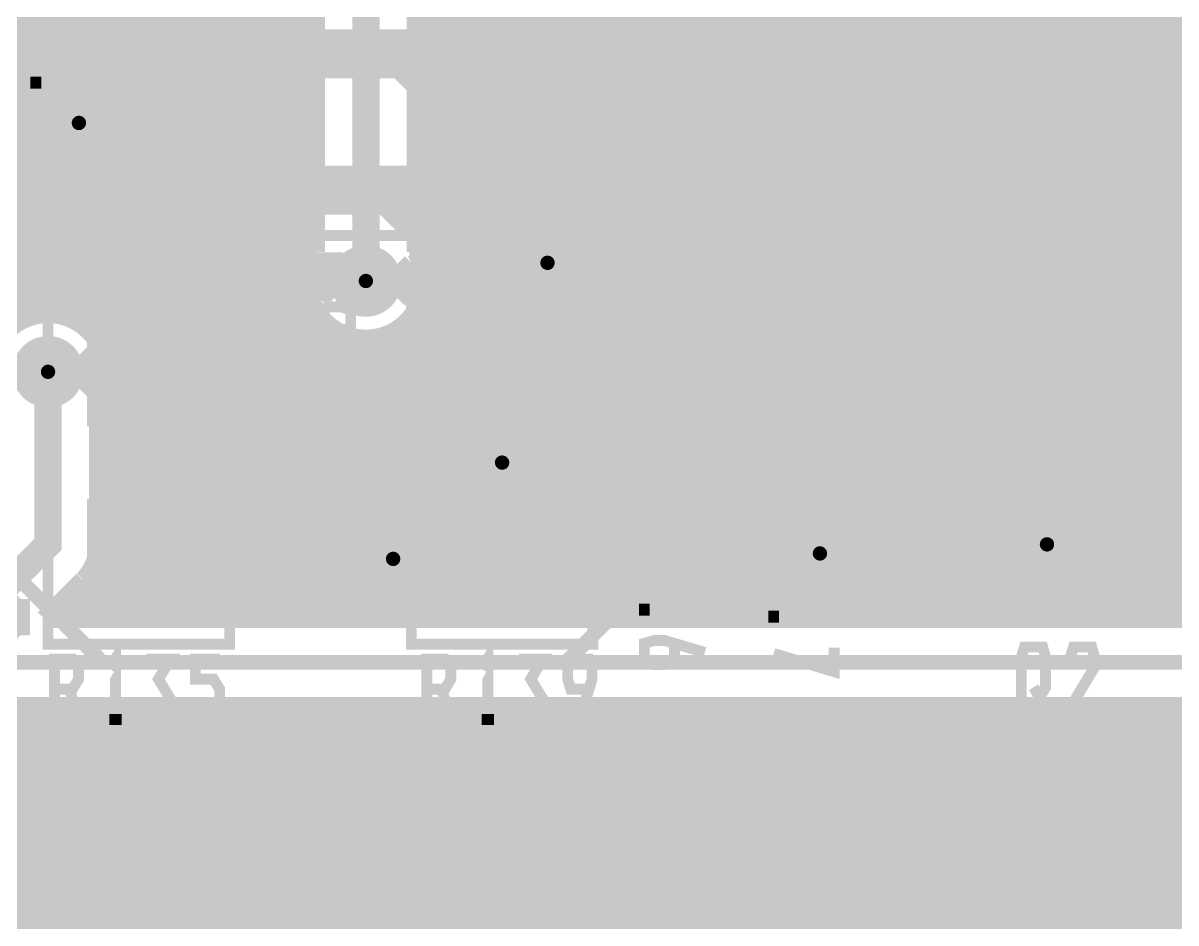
# Model space of a CAD drawing. Extents: x -10 to 131, y -93 to 209.
# Drawn here: x 86.65 to 102.77, y 187.24 to 199.82 of the extents above; entities that cross this region are included whole.
import ezdxf

# ---------------------------------------------------------------- set-up
doc = ezdxf.new("R2010")
doc.units = 0
doc.header["$MEASUREMENT"] = 0
doc.layers.get('0').update_dxf_attribs({"linetype": 'CONTINUOUS'})
for name, color, linetype in [('22-303-0_AST', 7, 'CONTINUOUS'), ('22-303-0_BOT', 2, 'CONTINUOUS'), ('22-303-0_DRD', 6, 'CONTINUOUS'), ('22-303-0_DRL', 1, 'CONTINUOUS'), ('22-303-0_GND', 3, 'CONTINUOUS'), ('22-303-0_IN1', 10, 'CONTINUOUS'), ('22-303-0_SMT', 9, 'CONTINUOUS'), ('22-303-0_SPT', 11, 'CONTINUOUS'), ('22-303-0_SST', 8, 'CONTINUOUS'), ('22-303-0_TOP', 15, 'CONTINUOUS'), ('THRUHOLE_TAP', 2, 'CONTINUOUS')]:
    doc.layers.add(name, color=color, linetype=linetype)

# ---------------------------------------------------------------- blocks, each defined once
blk = doc.blocks.new('ROUND_70')
at = {"const_width": 0.29972}
blk.add_lwpolyline([(-0.14986, 0, 1), (0.14986, 0, 1)], format="xyb", close=True, dxfattribs=at)
blk = doc.blocks.new('ROUND_75')
at = {"const_width": 0.29972}
blk.add_lwpolyline([(-0.14986, 0, 1), (0.14986, 0, 1)], format="xyb", close=True, dxfattribs=at)
blk = doc.blocks.new('ROUND_117')
at = {"const_width": 0.10033}
blk.add_lwpolyline([(-0.050164, 0, 1), (0.050164, 0, 1)], format="xyb", close=True, dxfattribs=at)
blk = doc.blocks.new('ROUND_100')
at = {"const_width": 0.50038}
blk.add_lwpolyline([(-0.25019, 0, 1), (0.25019, 0, 1)], format="xyb", close=True, dxfattribs=at)
blk = doc.blocks.new('ROUND_101')
at = {"const_width": 0.0635}
blk.add_lwpolyline([(-0.03175, 0, 1), (0.03175, 0, 1)], format="xyb", close=True, dxfattribs=at)
blk = doc.blocks.new('RECTANGLE_3')
blk.add_solid([(0.4826, 0.4064), (0.4826, -0.4064), (-0.4826, 0.4064), (-0.4826, -0.4064)])
blk = doc.blocks.new('RECTANGLE_17')
blk.add_solid([(0.635, 0.508), (0.635, -0.508), (-0.635, 0.508), (-0.635, -0.508)])
blk = doc.blocks.new('RECTANGLE_44')
blk.add_solid([(0.7239, 0.7493), (0.7239, -0.7493), (-0.7239, 0.7493), (-0.7239, -0.7493)])
blk = doc.blocks.new('RECTANGLE_61')
blk.add_solid([(0.635, 0.3429), (0.635, -0.3429), (-0.635, 0.3429), (-0.635, -0.3429)])
blk = doc.blocks.new('ROUND_108')
at = {"const_width": 0.10033}
blk.add_lwpolyline([(-0.050164, 0, 1), (0.050164, 0, 1)], format="xyb", close=True, dxfattribs=at)

msp = doc.modelspace()

# ---------------------------------------------------------------- linework, layer by layer
at = {"layer": '22-303-0_AST', "const_width": 0.1524}
for points in [[(95.25, 201.93), (95.25, 196.85), (97.79, 196.85), (97.79, 201.93), (95.25, 201.93)], [(102.87, 196.85), (102.87, 201.93), (100.33, 201.93), (100.33, 196.85), (102.87, 196.85)], [(92.5068, 200.025), (87.9348, 200.025), (87.9348, 196.85), (92.5068, 196.85), (92.5068, 200.025)], [(96.00692, 199.66686), (96.00692, 199.90308)], [(96.00692, 199.78624), (97.02292, 199.78624), (96.85528, 199.90308)], [(93.1545, 199.5805), (93.1545, 196.6595), (94.7928, 196.6595), (94.7928, 199.5805), (93.1545, 199.5805)], [(99.8855, 196.6595), (99.8855, 199.5805), (98.2472, 199.5805), (98.2472, 196.6595), (99.8855, 196.6595)], [(100.9269, 199.40016), (100.9269, 199.63638)], [(100.9269, 199.51954), (101.9429, 199.51954), (101.77272, 199.63638)], [(90.62466, 198.99122), (89.77884, 198.99122), (89.60866, 199.04964), (89.60866, 199.40524), (89.77884, 199.4662), (90.62466, 199.4662)], [(96.1771, 199.30364), (96.00692, 199.18426), (96.00692, 198.94804), (96.1771, 198.82866), (96.34728, 198.82866), (96.6851, 199.06488), (97.02292, 198.82866), (97.02292, 199.30364)], [(99.09556, 199.20966), (99.09556, 198.85406), (99.26574, 198.73468), (99.43592, 198.73468), (99.60356, 198.85406), (99.60356, 199.20966), (98.58756, 199.20966)], [(93.6879, 198.59752), (93.52026, 198.65594), (93.52026, 199.01154), (93.6879, 199.06996), (94.36608, 199.06996), (94.53626, 199.01154), (94.53626, 198.65594), (94.36608, 198.59752)], [(99.09556, 198.91248), (98.58756, 198.73468)], [(101.09454, 199.03694), (100.9269, 198.91756), (100.9269, 198.68134), (101.09454, 198.56196), (101.26472, 198.56196), (101.60254, 198.79818), (101.9429, 198.56196), (101.9429, 199.03694)], [(89.77884, 198.628), (89.60866, 198.50862), (89.60866, 198.2724), (89.77884, 198.15302), (89.94648, 198.15302), (90.28684, 198.38924), (90.62466, 198.15302), (90.62466, 198.628)], [(96.00692, 197.99046), (96.00692, 198.46544), (96.6851, 197.99046), (96.85528, 197.99046), (97.02292, 198.04888), (97.02292, 198.40448), (96.85528, 198.46544)], [(98.58756, 198.01586), (98.58756, 198.25208)], [(98.58756, 198.1327), (99.60356, 198.1327), (99.43592, 198.25208)], [(94.02826, 197.81774), (94.02826, 198.17334), (94.1959, 198.23176), (94.36608, 198.23176), (94.53626, 198.17334), (94.53626, 197.81774), (94.36608, 197.75932), (94.1959, 197.75932), (93.52026, 197.99554)], [(101.26472, 197.72376), (101.26472, 198.19874), (101.9429, 197.95998), (101.9429, 197.84314), (100.9269, 197.84314)], [(89.77884, 197.7898), (89.60866, 197.67042), (89.60866, 197.4342), (89.77884, 197.31482), (89.94648, 197.31482), (90.28684, 197.55104), (90.62466, 197.31482), (90.62466, 197.7898)], [(98.92792, 197.17766), (98.92792, 197.6501), (99.60356, 197.41388), (99.60356, 197.2945), (98.58756, 197.2945)], [(93.52026, 197.03796), (93.52026, 197.27672)], [(93.52026, 197.15734), (94.53626, 197.15734), (94.36608, 197.27672)], [(89.535, 191.135), (89.535, 196.215), (86.995, 196.215), (86.995, 191.135), (89.535, 191.135)], [(94.615, 191.135), (94.615, 196.215), (92.075, 196.215), (92.075, 191.135), (94.615, 191.135)], [(95.0595, 195.7705), (95.0595, 192.8495), (96.6978, 192.8495), (96.6978, 195.7705), (95.0595, 195.7705)], [(98.6155, 192.8495), (98.6155, 195.7705), (96.9772, 195.7705), (96.9772, 192.8495), (98.6155, 192.8495)], [(98.679, 195.707), (103.251, 195.707), (103.251, 193.929), (102.997, 193.675), (103.251, 193.421), (103.251, 191.643), (98.679, 191.643), (98.679, 195.707)], [(95.80626, 195.38696), (95.80626, 195.03136), (95.9739, 194.91452), (96.14408, 194.91452), (96.31426, 195.03136), (96.31426, 195.38696), (95.29826, 195.38696)], [(88.2269, 195.25996), (88.2269, 194.90436), (88.39454, 194.78498), (88.56472, 194.78498), (88.7349, 194.90436), (88.7349, 195.25996), (87.7189, 195.25996)], [(97.82556, 195.27266), (97.82556, 194.91706), (97.99574, 194.79768), (98.16592, 194.79768), (98.33356, 194.91706), (98.33356, 195.27266), (97.31756, 195.27266)], [(95.80626, 195.09232), (95.29826, 194.91452)], [(88.2269, 194.96278), (87.7189, 194.78498)], [(93.1799, 195.00596), (93.1799, 194.65036), (93.34754, 194.53098), (93.51772, 194.53098), (93.6879, 194.65036), (93.6879, 195.00596), (92.6719, 195.00596)], [(97.82556, 194.97548), (97.31756, 194.79768)], [(93.1799, 194.70878), (92.6719, 194.53098)], [(100.65004, 194.5386), (100.47986, 194.47764), (100.47986, 194.24142), (100.65004, 194.183), (100.81768, 194.06362), (101.32568, 194.06362), (101.49586, 194.12204), (101.49586, 194.47764), (101.32568, 194.5386), (100.65004, 194.5386)], [(89.9795, 194.5005), (89.9795, 191.5795), (91.6178, 191.5795), (91.6178, 194.5005), (89.9795, 194.5005)], [(95.29826, 194.19316), (95.29826, 194.43192)], [(95.29826, 194.31254), (96.31426, 194.31254), (96.14408, 194.43192)], [(87.7189, 194.06616), (87.7189, 194.30238)], [(87.7189, 194.18554), (88.7349, 194.18554), (88.56472, 194.30238)], [(97.31756, 194.07886), (97.31756, 194.31508)], [(97.31756, 194.1957), (98.33356, 194.1957), (98.16592, 194.31508)], [(100.81768, 194.29984), (100.47986, 194.06362)], [(90.3859, 193.64452), (90.21826, 193.70294), (90.21826, 194.05854), (90.3859, 194.11696), (91.06408, 194.11696), (91.23426, 194.05854), (91.23426, 193.70294), (91.06408, 193.64452)], [(92.6719, 193.81216), (92.6719, 194.04838)], [(92.6719, 193.93154), (93.6879, 193.93154), (93.51772, 194.04838)], [(95.80626, 193.77152), (95.80626, 193.41592), (95.63608, 193.35496), (95.4659, 193.35496), (95.29826, 193.41592), (95.29826, 193.77152), (95.4659, 193.82994), (95.63608, 193.82994), (96.31426, 193.59372)], [(100.47986, 193.22542), (100.47986, 193.7004), (101.15804, 193.22542), (101.32568, 193.22542), (101.49586, 193.28384), (101.49586, 193.63944), (101.32568, 193.7004)], [(87.88654, 193.70294), (87.7189, 193.58356), (87.7189, 193.34734), (87.88654, 193.22796), (88.05672, 193.22796), (88.39454, 193.46418), (88.7349, 193.22796), (88.7349, 193.70294)], [(97.31756, 193.59626), (98.33356, 193.24066), (98.33356, 193.7131)], [(92.83954, 193.44894), (92.6719, 193.32956), (92.6719, 193.09334), (92.83954, 192.97396), (93.00972, 192.97396), (93.34754, 193.21018), (93.6879, 192.97396), (93.6879, 193.44894)], [(90.72626, 192.86474), (90.72626, 193.22034), (90.8939, 193.27876), (91.06408, 193.27876), (91.23426, 193.22034), (91.23426, 192.86474), (91.06408, 192.80632), (90.8939, 192.80632), (90.21826, 193.04254)], [(87.88654, 192.86474), (87.7189, 192.80378), (87.7189, 192.44818), (87.88654, 192.38976), (88.2269, 192.38976), (88.39454, 192.50914), (88.39454, 192.86474), (88.7349, 192.86474), (88.7349, 192.38976)], [(93.1799, 192.19418), (93.1799, 192.54978), (93.34754, 192.61074), (93.51772, 192.61074), (93.6879, 192.54978), (93.6879, 192.19418), (93.51772, 192.13576), (93.34754, 192.13576), (92.6719, 192.37198)], [(90.3859, 192.44056), (90.21826, 192.32372), (90.21826, 192.08496), (90.3859, 191.96812), (90.55608, 191.96812), (90.8939, 192.20434), (91.23426, 191.96812), (91.23426, 192.44056)]]:
    msp.add_lwpolyline(points, dxfattribs=at)
at = {"layer": '22-303-0_BOT'}
for points, const_width in [([(86.6902, 208.28), (86.6902, 195.69176)], 0.254), ([(86.9188, 208.28), (86.9188, 195.74764)], 0.254), ([(87.1474, 208.28), (87.1474, 195.73748)], 0.254), ([(87.376, 208.28), (87.376, 195.6562)], 0.254), ([(87.6046, 208.28), (87.6046, 195.47332)], 0.254), ([(87.8332, 208.28), (87.8332, 191.4906)], 0.254), ([(88.0618, 208.28), (88.0618, 191.4906)], 0.254), ([(88.2904, 208.28), (88.2904, 191.4906)], 0.254), ([(88.519, 208.28), (88.519, 191.4906)], 0.254), ([(88.7476, 208.28), (88.7476, 191.4906)], 0.254), ([(88.9762, 208.28), (88.9762, 191.4906)], 0.254), ([(89.2048, 208.28), (89.2048, 191.4906)], 0.254), ([(89.4334, 208.28), (89.4334, 191.4906)], 0.254), ([(89.662, 208.28), (89.662, 191.4906)], 0.254), ([(89.8906, 208.28), (89.8906, 191.4906)], 0.254), ([(90.1192, 208.28), (90.1192, 191.4906)], 0.254), ([(90.3478, 208.28), (90.3478, 191.4906)], 0.254), ([(90.5764, 208.28), (90.5764, 191.4906)], 0.254), ([(92.4052, 208.28), (92.4052, 191.4906)], 0.254), ([(92.6338, 208.28), (92.6338, 191.4906)], 0.254), ([(92.8624, 208.28), (92.8624, 191.4906)], 0.254), ([(93.091, 208.28), (93.091, 191.4906)], 0.254), ([(93.3196, 208.28), (93.3196, 191.4906)], 0.254), ([(93.5482, 208.28), (93.5482, 191.4906)], 0.254), ([(93.7768, 208.28), (93.7768, 191.4906)], 0.254), ([(94.0054, 208.28), (94.0054, 191.4906)], 0.254), ([(94.234, 208.28), (94.234, 191.4906)], 0.254), ([(94.4626, 208.28), (94.4626, 191.4906)], 0.254), ([(94.6912, 208.28), (94.6912, 191.4906)], 0.254), ([(94.9198, 208.28), (94.9198, 191.4906)], 0.254), ([(95.1484, 208.28), (95.1484, 191.4906)], 0.254), ([(95.377, 208.28), (95.377, 191.4906)], 0.254), ([(95.6056, 208.28), (95.6056, 191.4906)], 0.254), ([(95.8342, 208.28), (95.8342, 191.4906)], 0.254), ([(96.0628, 208.28), (96.0628, 191.4906)], 0.254), ([(96.2914, 208.28), (96.2914, 191.4906)], 0.254), ([(96.52, 208.28), (96.52, 191.4906)], 0.254), ([(96.7486, 208.28), (96.7486, 191.4906)], 0.254), ([(96.9772, 208.28), (96.9772, 191.4906)], 0.254), ([(97.2058, 208.28), (97.2058, 191.4906)], 0.254), ([(97.4344, 208.28), (97.4344, 191.4906)], 0.254), ([(97.663, 208.28), (97.663, 191.4906)], 0.254), ([(97.8916, 208.28), (97.8916, 191.4906)], 0.254), ([(98.1202, 208.28), (98.1202, 191.4906)], 0.254), ([(98.3488, 208.28), (98.3488, 191.4906)], 0.254), ([(98.5774, 208.28), (98.5774, 191.4906)], 0.254), ([(98.806, 208.28), (98.806, 191.4906)], 0.254), ([(99.0346, 208.28), (99.0346, 191.4906)], 0.254), ([(99.2632, 208.28), (99.2632, 191.4906)], 0.254), ([(99.4918, 208.28), (99.4918, 191.4906)], 0.254), ([(99.7204, 208.28), (99.7204, 191.4906)], 0.254), ([(99.949, 208.28), (99.949, 191.4906)], 0.254), ([(100.1776, 208.28), (100.1776, 191.4906)], 0.254), ([(100.4062, 208.28), (100.4062, 191.4906)], 0.254), ([(100.6348, 208.28), (100.6348, 191.4906)], 0.254), ([(100.8634, 208.28), (100.8634, 191.4906)], 0.254), ([(101.092, 208.28), (101.092, 191.4906)], 0.254), ([(101.3206, 208.28), (101.3206, 191.4906)], 0.254), ([(101.5492, 208.28), (101.5492, 191.4906)], 0.254), ([(101.7778, 208.28), (101.7778, 191.4906)], 0.254), ([(102.0064, 208.28), (102.0064, 191.4906)], 0.254), ([(102.235, 208.28), (102.235, 191.4906)], 0.254), ([(102.4636, 208.28), (102.4636, 191.4906)], 0.254), ([(102.6922, 208.28), (102.6922, 191.4906)], 0.254), ([(91.44, 196.215), (91.44, 200.66)], 0.381), ([(92.1766, 200.32726), (92.1766, 196.5452)], 0.254), ([(90.7415, 200.2536), (90.7415, 196.6214)], 0.254), ([(92.1385, 200.2536), (92.1385, 196.6214)], 0.254), ([(90.7415, 199.8472), (-8.636, 199.8472)], 0.254), ([(110.363, 199.8472), (92.1385, 199.8472)], 0.254), ([(90.7415, 199.6186), (-8.636, 199.6186)], 0.254), ([(110.363, 199.6186), (92.1385, 199.6186)], 0.254), ([(90.7415, 199.39), (-8.636, 199.39)], 0.254), ([(110.363, 199.39), (92.1385, 199.39)], 0.254), ([(90.7415, 199.1614), (-8.636, 199.1614)], 0.254), ([(110.363, 199.1614), (92.1385, 199.1614)], 0.254), ([(90.7415, 198.9328), (-8.636, 198.9328)], 0.254), ([(110.363, 198.9328), (92.1385, 198.9328)], 0.254), ([(90.7415, 198.7042), (-8.636, 198.7042)], 0.254), ([(110.363, 198.7042), (92.1385, 198.7042)], 0.254), ([(90.7415, 198.4756), (-8.636, 198.4756)], 0.254), ([(110.363, 198.4756), (92.1385, 198.4756)], 0.254), ([(90.7415, 198.247), (-8.636, 198.247)], 0.254), ([(129.667, 198.247), (92.1385, 198.247)], 0.254), ([(90.7415, 198.0184), (-8.636, 198.0184)], 0.254), ([(129.667, 198.0184), (92.1385, 198.0184)], 0.254), ([(90.7415, 197.7898), (-8.636, 197.7898)], 0.254), ([(129.667, 197.7898), (92.1385, 197.7898)], 0.254), ([(90.7415, 197.5612), (-8.636, 197.5612)], 0.254), ([(129.667, 197.5612), (92.1385, 197.5612)], 0.254), ([(90.7415, 197.3326), (-8.636, 197.3326)], 0.254), ([(129.667, 197.3326), (92.1385, 197.3326)], 0.254), ([(90.7415, 197.104), (-8.636, 197.104)], 0.254), ([(129.667, 197.104), (92.1385, 197.104)], 0.254), ([(90.7415, 196.8754), (-8.636, 196.8754)], 0.254), ([(129.667, 196.8754), (92.1385, 196.8754)], 0.254), ([(90.7415, 196.6468), (-8.636, 196.6468)], 0.254), ([(129.667, 196.6468), (92.1385, 196.6468)], 0.254), ([(90.65768, 196.4182), (-8.636, 196.4182)], 0.254), ([(129.667, 196.4182), (92.22232, 196.4182)], 0.254), ([(90.63228, 196.1896), (-8.636, 196.1896)], 0.254), ([(129.667, 196.1896), (92.24772, 196.1896)], 0.254), ([(90.67292, 195.961), (-8.636, 195.961)], 0.254), ([(129.667, 195.961), (92.20708, 195.961)], 0.254), ([(92.1766, 195.88226), (92.1766, 191.4906)], 0.254), ([(86.81466, 195.7324), (-8.636, 195.7324)], 0.254), ([(90.7923, 195.7324), (87.17534, 195.7324)], 0.254), ([(90.805, 195.71462), (90.805, 191.4906)], 0.254), ([(129.667, 195.7324), (92.0877, 195.7324)], 0.254), ([(91.05646, 195.5038), (87.57666, 195.5038)], 0.254), ([(91.0336, 195.5165), (91.0336, 191.4906)], 0.254), ([(91.7194, 195.45554), (91.7194, 191.4906)], 0.254), ([(129.667, 195.5038), (91.82354, 195.5038)], 0.254), ([(91.948, 195.58762), (91.948, 191.4906)], 0.254), ([(91.2622, 195.4276), (91.2622, 191.4906)], 0.254), ([(91.4908, 195.40728), (91.4908, 191.4906)], 0.254), ([(129.667, 195.2752), (87.7316, 195.2752)], 0.254), ([(86.995, 194.945), (86.995, 192.532), (85.979, 191.516)], 0.381), ([(129.667, 195.0466), (87.7951, 195.0466)], 0.254), ([(129.667, 194.818), (87.79256, 194.818)], 0.254), ([(87.6935, 194.5386), (87.6935, 192.532)], 0.254), ([(129.667, 194.5894), (87.7189, 194.5894)], 0.254), ([(129.667, 194.3608), (87.6935, 194.3608)], 0.254), ([(129.667, 194.1322), (87.6935, 194.1322)], 0.254), ([(129.667, 193.9036), (87.6935, 193.9036)], 0.254), ([(129.667, 193.675), (87.6935, 193.675)], 0.254), ([(129.667, 193.4464), (87.6935, 193.4464)], 0.254), ([(129.667, 193.2178), (87.6935, 193.2178)], 0.254), ([(129.667, 192.9892), (87.6935, 192.9892)], 0.254), ([(129.667, 192.7606), (87.6935, 192.7606)], 0.254), ([(129.667, 192.532), (87.6935, 192.532)], 0.254), ([(129.667, 192.3034), (87.6554, 192.3034)], 0.254), ([(129.667, 192.0748), (87.52332, 192.0748)], 0.254), ([(87.6046, 192.19164), (87.6046, 191.4906)], 0.254), ([(87.48268, 192.03162), (86.94166, 191.4906)], 0.254), ([(87.376, 191.92494), (87.376, 191.4906)], 0.254), ([(129.667, 191.8462), (87.29726, 191.8462)], 0.254), ([(129.667, 191.6176), (87.06866, 191.6176)], 0.254), ([(87.1474, 191.69634), (87.1474, 191.4906)], 0.254), ([(112.522, 191.4906), (86.94166, 191.4906)], 0.254), ([(6.604, 74.168), (6.604, 100.711), (0.254, 107.061), (0.254, 117.983), (3.048, 120.777), (3.048, 187.198), (7.112, 191.262), (84.328, 191.262), (84.709, 190.881), (112.522, 190.881), (112.903, 190.5), (112.903, 157.988), (114.681, 156.21), (114.681, 139.192), (115.189, 138.684), (115.189, 135.509), (114.3, 134.62)], 0.2032), ([(112.2934, 190.246), (6.95706, 190.246)], 0.254), ([(112.268, 190.2714), (84.709, 190.2714)], 0.254), ([(86.6902, 190.2714), (86.6902, 189.7761)], 0.254), ([(86.9188, 190.2714), (86.9188, 189.7761)], 0.254), ([(87.1474, 190.2714), (87.1474, 189.7761)], 0.254), ([(87.376, 190.2714), (87.376, 189.7761)], 0.254), ([(87.6046, 190.2714), (87.6046, 189.7761)], 0.254), ([(87.8332, 190.2714), (87.8332, 189.7761)], 0.254), ([(88.0618, 190.2714), (88.0618, 189.7761)], 0.254), ([(88.2904, 190.2714), (88.2904, 189.7761)], 0.254), ([(88.519, 190.2714), (88.519, 189.7761)], 0.254), ([(88.7476, 190.2714), (88.7476, 189.7761)], 0.254), ([(88.9762, 190.2714), (88.9762, 189.7761)], 0.254), ([(89.2048, 190.2714), (89.2048, 189.7761)], 0.254), ([(89.4334, 190.2714), (89.4334, 189.7761)], 0.254), ([(89.662, 190.2714), (89.662, 189.7761)], 0.254), ([(89.8906, 190.2714), (89.8906, 189.7761)], 0.254), ([(90.1192, 190.2714), (90.1192, 189.7761)], 0.254), ([(90.3478, 190.2714), (90.3478, 189.7761)], 0.254), ([(90.5764, 190.2714), (90.5764, 189.7761)], 0.254), ([(90.805, 190.2714), (90.805, 189.7761)], 0.254), ([(91.0336, 190.2714), (91.0336, 189.7761)], 0.254), ([(91.2622, 190.2714), (91.2622, 189.7761)], 0.254), ([(91.4908, 190.2714), (91.4908, 189.7761)], 0.254), ([(91.7194, 190.2714), (91.7194, 189.7761)], 0.254), ([(91.948, 190.2714), (91.948, 189.7761)], 0.254), ([(92.1766, 190.2714), (92.1766, 189.7761)], 0.254), ([(92.4052, 190.2714), (92.4052, 189.7761)], 0.254), ([(92.6338, 190.2714), (92.6338, 189.7761)], 0.254), ([(92.8624, 190.2714), (92.8624, 189.7761)], 0.254), ([(93.091, 190.2714), (93.091, 189.7761)], 0.254), ([(93.3196, 190.2714), (93.3196, 189.7761)], 0.254), ([(93.5482, 190.2714), (93.5482, 189.7761)], 0.254), ([(93.7768, 190.2714), (93.7768, 189.7761)], 0.254), ([(94.0054, 190.2714), (94.0054, 189.7761)], 0.254), ([(94.234, 190.2714), (94.234, 189.7761)], 0.254), ([(94.4626, 190.2714), (94.4626, 189.7761)], 0.254), ([(94.6912, 190.2714), (94.6912, 189.7761)], 0.254), ([(94.9198, 190.2714), (94.9198, 189.7761)], 0.254), ([(95.1484, 190.2714), (95.1484, 189.7761)], 0.254), ([(95.377, 190.2714), (95.377, 189.7761)], 0.254), ([(95.6056, 190.2714), (95.6056, 189.7761)], 0.254), ([(95.8342, 190.2714), (95.8342, 189.7761)], 0.254), ([(96.0628, 190.2714), (96.0628, 189.7761)], 0.254), ([(96.2914, 190.2714), (96.2914, 189.7761)], 0.254), ([(96.52, 190.2714), (96.52, 189.7761)], 0.254), ([(96.7486, 190.2714), (96.7486, 189.7761)], 0.254), ([(96.9772, 190.2714), (96.9772, 189.7761)], 0.254), ([(97.2058, 190.2714), (97.2058, 189.7761)], 0.254), ([(97.4344, 190.2714), (97.4344, 189.7761)], 0.254), ([(97.663, 190.2714), (97.663, 189.7761)], 0.254), ([(97.8916, 190.2714), (97.8916, 189.7761)], 0.254), ([(98.1202, 190.2714), (98.1202, 189.7761)], 0.254), ([(98.3488, 190.2714), (98.3488, 189.7761)], 0.254), ([(98.5774, 190.2714), (98.5774, 189.7761)], 0.254), ([(98.806, 190.2714), (98.806, 189.7761)], 0.254), ([(99.0346, 190.2714), (99.0346, 189.7761)], 0.254), ([(99.2632, 190.2714), (99.2632, 189.7761)], 0.254), ([(99.4918, 190.2714), (99.4918, 189.7761)], 0.254), ([(99.7204, 190.2714), (99.7204, 189.7761)], 0.254), ([(99.949, 190.2714), (99.949, 189.7761)], 0.254), ([(100.1776, 190.2714), (100.1776, 189.7761)], 0.254), ([(100.4062, 190.2714), (100.4062, 189.7761)], 0.254), ([(100.6348, 190.2714), (100.6348, 189.7761)], 0.254), ([(100.8634, 190.2714), (100.8634, 189.7761)], 0.254), ([(101.092, 190.2714), (101.092, 189.7761)], 0.254), ([(101.3206, 190.2714), (101.3206, 189.7761)], 0.254), ([(101.5492, 190.2714), (101.5492, 189.7761)], 0.254), ([(101.7778, 190.2714), (101.7778, 189.7761)], 0.254), ([(102.0064, 190.2714), (102.0064, 189.7761)], 0.254), ([(102.235, 190.2714), (102.235, 189.7761)], 0.254), ([(102.4636, 190.2714), (102.4636, 189.7761)], 0.254), ([(102.6922, 190.2714), (102.6922, 189.7761)], 0.254), ([(112.2934, 190.0174), (6.72846, 190.0174)], 0.254), ([(111.50092, 189.7761), (9.4996, 189.7761), (9.4996, 155.55976), (5.25018, 155.55976), (5.25018, 131.9784)], 0.254), ([(112.2934, 189.7888), (6.49986, 189.7888)], 0.254)]:
    msp.add_lwpolyline(points, dxfattribs=dict(at, const_width=const_width))
at = {"layer": '22-303-0_BOT', "const_width": 0.254}
for points in [[(90.7415, 196.6214, 0.1325032), (90.63188, 196.215)], [(92.24772, 196.215, 0.1325028), (92.13815, 196.6212)], [(90.63228, 196.215, 0.4142136), (91.44, 195.40728)], [(91.44, 195.40728, 0.4142136), (92.24772, 196.215)], [(86.995, 195.75272, 0.4142136), (86.18728, 194.945)], [(87.80272, 194.945, 0.4142136), (86.995, 195.75272)], [(87.6935, 194.5386, 0.1325032), (87.80312, 194.945)], [(87.48776, 192.0367, 0.1995806), (87.69367, 192.532)]]:
    msp.add_lwpolyline(points, format="xyb", dxfattribs=at)
at = {"layer": '22-303-0_DRD', "const_width": 0.254}
for points in [[(86.7918, 198.1708), (87.4268, 198.8058)], [(86.7918, 198.1708), (87.4268, 198.8058)], [(86.7918, 198.6788), (86.7918, 198.1708)], [(87.4268, 198.0438), (86.7918, 198.6788)], [(86.7918, 198.6788), (86.7918, 198.1708)], [(87.4268, 198.0438), (86.7918, 198.6788)], [(87.4268, 198.8058), (88.0618, 198.1708)], [(87.4268, 198.8058), (88.0618, 198.1708)], [(88.0618, 198.6788), (87.4268, 198.0438)], [(88.0618, 198.6788), (87.4268, 198.0438)], [(88.0618, 198.1708), (88.0618, 198.6788)], [(88.0618, 198.1708), (88.0618, 198.6788)], [(93.345, 196.215), (93.98, 196.85)], [(93.98, 196.85), (94.615, 196.215)], [(90.805, 195.961), (91.44, 196.596)], [(91.44, 196.596), (92.075, 195.961)], [(93.345, 196.723), (93.345, 196.215)], [(93.98, 196.088), (93.345, 196.723)], [(94.615, 196.723), (93.98, 196.088)], [(94.615, 196.215), (94.615, 196.723)], [(90.805, 196.469), (90.805, 195.961)], [(91.44, 195.834), (90.805, 196.469)], [(92.075, 196.469), (91.44, 195.834)], [(92.075, 195.961), (92.075, 196.469)], [(86.36, 194.691), (86.995, 195.326)], [(86.995, 195.326), (87.63, 194.691)], [(86.995, 194.564), (86.36, 195.199)], [(87.63, 195.199), (86.995, 194.564)], [(87.63, 194.691), (87.63, 195.199)], [(92.71, 193.421), (93.345, 194.056)], [(92.71, 193.421), (93.345, 194.056)], [(92.71, 193.421), (93.345, 194.056)], [(93.345, 194.056), (93.98, 193.421)], [(93.345, 194.056), (93.98, 193.421)], [(93.345, 194.056), (93.98, 193.421)], [(92.71, 193.929), (92.71, 193.421)], [(93.345, 193.294), (92.71, 193.929)], [(92.71, 193.929), (92.71, 193.421)], [(93.345, 193.294), (92.71, 193.929)], [(92.71, 193.929), (92.71, 193.421)], [(93.345, 193.294), (92.71, 193.929)], [(93.98, 193.929), (93.345, 193.294)], [(93.98, 193.929), (93.345, 193.294)], [(93.98, 193.929), (93.345, 193.294)], [(93.98, 193.421), (93.98, 193.929)], [(93.98, 193.421), (93.98, 193.929)], [(93.98, 193.421), (93.98, 193.929)], [(100.33, 192.278), (100.965, 192.913)], [(100.33, 192.278), (100.965, 192.913)], [(100.965, 192.913), (101.6, 192.278)], [(100.965, 192.913), (101.6, 192.278)], [(91.186, 192.0748), (91.821, 192.7098)], [(91.186, 192.0748), (91.821, 192.7098)], [(91.821, 192.7098), (92.456, 192.0748)], [(91.821, 192.7098), (92.456, 192.0748)], [(97.155, 192.151), (97.79, 192.786)], [(97.155, 192.151), (97.79, 192.786)], [(97.79, 192.786), (98.425, 192.151)], [(97.79, 192.786), (98.425, 192.151)], [(100.33, 192.786), (100.33, 192.278)], [(100.965, 192.151), (100.33, 192.786)], [(100.33, 192.786), (100.33, 192.278)], [(100.965, 192.151), (100.33, 192.786)], [(101.6, 192.786), (100.965, 192.151)], [(101.6, 192.786), (100.965, 192.151)], [(101.6, 192.278), (101.6, 192.786)], [(101.6, 192.278), (101.6, 192.786)], [(91.186, 192.5828), (91.186, 192.0748)], [(91.821, 191.9478), (91.186, 192.5828)], [(91.186, 192.5828), (91.186, 192.0748)], [(91.821, 191.9478), (91.186, 192.5828)], [(92.456, 192.5828), (91.821, 191.9478)], [(92.456, 192.5828), (91.821, 191.9478)], [(92.456, 192.0748), (92.456, 192.5828)], [(92.456, 192.0748), (92.456, 192.5828)], [(97.155, 192.659), (97.155, 192.151)], [(97.79, 192.024), (97.155, 192.659)], [(97.155, 192.659), (97.155, 192.151)], [(97.79, 192.024), (97.155, 192.659)], [(98.425, 192.659), (97.79, 192.024)], [(98.425, 192.659), (97.79, 192.024)], [(98.425, 192.151), (98.425, 192.659)], [(98.425, 192.151), (98.425, 192.659)], [(85.979, 191.897), (86.614, 191.262)], [(86.614, 191.77), (85.979, 191.135)], [(86.614, 191.262), (86.614, 191.77)]]:
    msp.add_lwpolyline(points, dxfattribs=at)
at = {"layer": '22-303-0_DRL', "const_width": 0.254}
msp.add_lwpolyline([(93.45422, 17.63014), (76.454, 17.63014), (76.454, 58.10758), (9.4996, 58.10758), (9.4996, 122.97664), (13.5001, 122.97664), (13.5001, 131.9784), (5.25018, 131.9784), (5.25018, 155.55976), (9.4996, 155.55976), (9.4996, 189.7761), (111.50092, 189.7761), (111.50092, 159.77616), (106.36504, 159.77616), (106.36504, 90.10904), (82.63636, 90.10904), (82.63636, 115.10772), (72.03948, 115.10772), (72.03948, 80.10906), (111.50092, 80.10906), (111.50092, 58.10758), (93.45422, 58.10758), (93.45422, 17.63014)], dxfattribs=at)
at = {"layer": '22-303-0_GND', "const_width": 1.27}
for points in [[(111.50092, 189.71514), (9.4996, 189.71514)], [(111.50092, 189.08014), (9.4996, 189.08014)], [(111.50092, 188.44514), (9.4996, 188.44514)], [(111.50092, 187.81014), (9.4996, 187.81014)], [(111.50092, 187.17514), (9.4996, 187.17514)]]:
    msp.add_lwpolyline(points, dxfattribs=at)
at = {"layer": '22-303-0_SST', "const_width": 0.1524}
for points in [[(95.25, 201.93), (97.79, 201.93), (97.79, 196.85), (95.25, 196.85), (95.25, 201.93)], [(102.87, 196.85), (100.33, 196.85), (100.33, 201.93), (102.87, 201.93), (102.87, 196.85)], [(92.2528, 200.025), (92.4814, 200.025), (92.4814, 196.85), (87.9348, 196.85), (87.9348, 200.025), (92.2528, 200.025)], [(93.218, 199.644), (92.71, 200.152)], [(87.24646, 199.84212), (87.24646, 199.58812), (87.3887, 199.50176), (87.5284, 199.50176), (87.67064, 199.58812), (87.67064, 199.84212), (86.82482, 199.84212)], [(87.24646, 199.62876), (86.82482, 199.50176)], [(93.1545, 199.5805), (93.1545, 196.6595), (94.7928, 196.6595), (94.7928, 199.5805), (93.1545, 199.5805)], [(99.8855, 196.6595), (99.8855, 199.5805), (98.2472, 199.5805), (98.2472, 196.6595), (99.8855, 196.6595)], [(86.82482, 198.90232), (86.82482, 199.06996)], [(86.82482, 198.98614), (87.67064, 198.98614), (87.5284, 199.06996)], [(86.96452, 198.55434), (86.82482, 198.47052), (86.82482, 198.30034), (86.96452, 198.21652), (87.10676, 198.21652), (87.3887, 198.3867), (87.67064, 198.21652), (87.67064, 198.55434)], [(86.82482, 197.78472), (87.67064, 197.53072), (87.67064, 197.86854)], [(90.52052, 196.19976), (90.38082, 196.24294), (90.38082, 196.49694), (90.52052, 196.54012), (91.0844, 196.54012), (91.22664, 196.49694), (91.22664, 196.24294), (91.0844, 196.19976)], [(89.535, 191.135), (86.995, 191.135), (86.995, 196.215), (89.535, 196.215), (89.535, 191.135)], [(94.615, 191.135), (92.075, 191.135), (92.075, 196.215), (94.615, 196.215), (94.615, 191.135)], [(90.80246, 195.55714), (90.80246, 195.81114), (90.9447, 195.85432), (91.0844, 195.85432), (91.22664, 195.81114), (91.22664, 195.55714), (91.0844, 195.51396), (90.9447, 195.51396), (90.38082, 195.68414)], [(95.0595, 195.7705), (95.0595, 192.8495), (96.6978, 192.8495), (96.6978, 195.7705), (95.0595, 195.7705)], [(98.6155, 192.8495), (98.6155, 195.7705), (96.9772, 195.7705), (96.9772, 192.8495), (98.6155, 192.8495)], [(98.679, 195.707), (98.679, 191.643), (103.251, 191.643), (103.251, 193.421), (102.997, 193.675), (103.251, 193.929), (103.251, 195.707), (98.679, 195.707)], [(90.52052, 195.16852), (90.38082, 195.08216), (90.38082, 194.91452), (90.52052, 194.82816), (90.66276, 194.82816), (90.9447, 194.99834), (91.22664, 194.82816), (91.22664, 195.16852)], [(89.9795, 194.5005), (89.9795, 191.5795), (91.6178, 191.5795), (91.6178, 194.5005), (89.9795, 194.5005)], [(95.75546, 192.47612), (95.75546, 192.22212), (95.8977, 192.13576), (96.0374, 192.13576), (96.17964, 192.22212), (96.17964, 192.47612), (95.33382, 192.47612)], [(97.56648, 192.37706), (97.56648, 192.12306), (97.70618, 192.0367), (97.84842, 192.0367), (97.98812, 192.12306), (97.98812, 192.37706), (97.1423, 192.37706)], [(95.75546, 192.26276), (95.33382, 192.13576)], [(97.56648, 192.1637), (97.1423, 192.0367)], [(95.33382, 191.53632), (95.33382, 191.70396)], [(95.33382, 191.62014), (96.17964, 191.62014), (96.0374, 191.70396)], [(97.1423, 191.43726), (97.1423, 191.6049)], [(97.1423, 191.52108), (97.98812, 191.52108), (97.84842, 191.6049)], [(95.75546, 191.1477), (95.75546, 190.8937), (95.61576, 190.85052), (95.47352, 190.85052), (95.33382, 190.8937), (95.33382, 191.1477), (95.47352, 191.18834), (95.61576, 191.18834), (96.17964, 191.0207)], [(87.93734, 190.08344), (87.93734, 190.92926), (87.85352, 190.78956)], [(93.14434, 190.08344), (93.14434, 190.92926), (93.06052, 190.78956)], [(97.1423, 191.00546), (97.98812, 190.75146), (97.98812, 191.08928)], [(100.60686, 190.39078), (100.65004, 190.25108), (100.81768, 190.25108), (100.86086, 190.39078), (100.94468, 190.53302), (100.94468, 190.9572), (100.90404, 191.0969), (100.65004, 191.0969), (100.60686, 190.9572), (100.60686, 190.39078)], [(101.63048, 190.25108), (101.29266, 190.25108), (101.63048, 190.81496), (101.63048, 190.9572), (101.58984, 191.0969), (101.33584, 191.0969), (101.29266, 190.9572)], [(87.0839, 190.50762), (87.3379, 190.50762), (87.42172, 190.64732), (87.42172, 190.78956), (87.3379, 190.92926), (87.0839, 190.92926), (87.0839, 190.08344)], [(88.36914, 190.22568), (88.4555, 190.08344), (88.62314, 190.08344), (88.7095, 190.22568), (88.7095, 190.36538), (88.53932, 190.64732), (88.7095, 190.92926), (88.36914, 190.92926)], [(89.05494, 190.22568), (89.09812, 190.08344), (89.35212, 190.08344), (89.3953, 190.22568), (89.3953, 190.50762), (89.30894, 190.64732), (89.05494, 190.64732), (89.05494, 190.92926), (89.3953, 190.92926)], [(92.2909, 190.50762), (92.5449, 190.50762), (92.62872, 190.64732), (92.62872, 190.78956), (92.5449, 190.92926), (92.2909, 190.92926), (92.2909, 190.08344)], [(93.57614, 190.22568), (93.6625, 190.08344), (93.83014, 190.08344), (93.9165, 190.22568), (93.9165, 190.36538), (93.74632, 190.64732), (93.9165, 190.92926), (93.57614, 190.92926)], [(94.55912, 190.50762), (94.30512, 190.50762), (94.26194, 190.64732), (94.26194, 190.78956), (94.30512, 190.92926), (94.55912, 190.92926), (94.6023, 190.78956), (94.6023, 190.64732), (94.43212, 190.08344)], [(87.29472, 190.50762), (87.42172, 190.08344)], [(92.50172, 190.50762), (92.62872, 190.08344)], [(100.77704, 190.53302), (100.94468, 190.25108)], [(88.0237, 190.08344), (87.85352, 190.08344)], [(93.2307, 190.08344), (93.06052, 190.08344)]]:
    msp.add_lwpolyline(points, dxfattribs=at)
at = {"layer": '22-303-0_TOP'}
for points, const_width in [([(95.885, 193.5988), (95.885, 192.532), (94.234, 190.881), (87.757, 190.881), (86.233, 192.405), (80.01, 192.405), (68.326, 204.089), (22.352, 204.089), (19.685, 206.756), (9.398, 206.756), (-6.985, 190.373), (-6.985, 82.169), (-7.239, 81.915)], 0.2032), ([(88.9, 201.2188), (89.7382, 201.2188), (90.17, 200.787), (90.17, 197.993), (89.662, 197.485), (88.9, 197.485)], 0.381), ([(93.98, 201.2188), (93.98, 198.8312)], 0.381), ([(91.44, 200.66), (91.44, 199.4408), (91.4908, 199.39)], 0.381), ([(85.725, 198.0438), (85.7758, 198.0438), (87.122, 199.39), (88.9, 199.39)], 0.381), ([(93.98, 198.8312), (92.329, 198.8312), (91.7702, 199.39), (91.4908, 199.39)], 0.381), ([(107.50042, 198.94042), (107.50042, 198.55942), (105.791, 196.85), (104.267, 196.85), (102.9843, 198.1327), (101.6, 198.1327)], 0.381), ([(93.98, 198.8312), (95.8215, 198.8312), (96.52, 198.1327)], 0.381), ([(96.52, 198.1327), (96.5835, 198.1327), (97.282, 198.8312), (99.06, 198.8312)], 0.381), ([(87.4268, 198.4248), (88.9, 198.4248), (87.4268, 198.4248)], 0.381), ([(88.9, 197.485), (87.5538, 197.485), (85.725, 195.6562)], 0.381), ([(93.345, 194.9323), (93.345, 195.707), (91.567, 197.485), (91.4908, 197.485)], 0.381), ([(93.98, 196.469), (93.98, 197.4088)], 0.381), ([(99.06, 197.4088), (99.06, 197.358), (100.584, 195.834), (101.6, 195.834), (102.108, 195.326), (102.108, 194.691), (102.108, 193.675)], 0.381), ([(88.265, 194.9323), (88.7603, 194.9323), (90.043, 196.215), (91.44, 196.215)], 0.381), ([(88.265, 194.9323), (88.2523, 194.945), (86.995, 194.945)], 0.381), ([(90.805, 193.7512), (90.8812, 193.7512), (92.0623, 194.9323), (93.345, 194.9323)], 0.381), ([(97.79, 195.0212), (95.885, 195.0212)], 0.381), ([(97.79, 195.0212), (99.4918, 195.0212), (99.822, 194.691)], 0.381), ([(104.902, 194.691), (102.108, 194.691), (102.108, 193.675)], 0.381), ([(88.265, 192.4177), (88.265, 192.532), (89.4842, 193.7512), (90.805, 193.7512)], 0.381), ([(93.345, 193.675), (93.345, 192.4177), (93.345, 193.675)], 0.381), ([(93.345, 192.4177), (93.345, 193.675)], 0.381), ([(97.79, 192.405), (97.79, 193.5988), (97.79, 192.405)], 0.381), ([(99.822, 192.659), (99.949, 192.532), (100.965, 192.532)], 0.381), ([(99.822, 192.659), (99.949, 192.532), (100.965, 192.532)], 0.381), ([(91.821, 192.3288), (90.805, 192.3288), (91.821, 192.3288)], 0.381)]:
    msp.add_lwpolyline(points, dxfattribs=dict(at, const_width=const_width))

# ---------------------------------------------------------------- block references
at = {"layer": '22-303-0_BOT'}
for name, p in [('ROUND_75', (87.4268, 198.4248)), ('ROUND_75', (93.98, 196.469)), ('ROUND_70', (91.44, 196.215)), ('ROUND_70', (86.995, 194.945)), ('ROUND_75', (93.345, 193.675)), ('ROUND_75', (100.965, 192.532)), ('ROUND_75', (97.79, 192.405)), ('ROUND_75', (91.821, 192.3288))]:
    msp.add_blockref(name, p, dxfattribs=at)
at = {"layer": '22-303-0_DRL'}
for p in [(87.4268, 198.4248), (93.98, 196.469), (91.44, 196.215), (86.995, 194.945), (93.345, 193.675), (97.79, 192.405), (100.965, 192.532), (91.821, 192.3288)]:
    msp.add_blockref('ROUND_117', p, dxfattribs=at)
at = {"layer": '22-303-0_GND'}
for name, p in [('ROUND_101', (87.4268, 198.4248)), ('ROUND_100', (91.44, 196.215)), ('ROUND_101', (93.98, 196.469)), ('ROUND_100', (86.995, 194.945)), ('ROUND_101', (93.345, 193.675)), ('ROUND_101', (100.965, 192.532)), ('ROUND_101', (91.821, 192.3288)), ('ROUND_101', (97.79, 192.405))]:
    msp.add_blockref(name, p, dxfattribs=at)
at = {"layer": '22-303-0_IN1'}
for name, p in [('ROUND_75', (87.4268, 198.4248)), ('ROUND_75', (93.98, 196.469)), ('ROUND_70', (91.44, 196.215)), ('ROUND_75', (86.995, 194.945)), ('ROUND_75', (93.345, 193.675)), ('ROUND_75', (100.965, 192.532)), ('ROUND_75', (97.79, 192.405)), ('ROUND_75', (91.821, 192.3288))]:
    msp.add_blockref(name, p, dxfattribs=at)
at = {"layer": '22-303-0_SMT'}
for name, p in [('RECTANGLE_61', (88.9, 199.39)), ('RECTANGLE_61', (91.4908, 199.39)), ('RECTANGLE_3', (93.98, 198.8312)), ('RECTANGLE_3', (99.06, 198.8312)), ('RECTANGLE_44', (96.52, 198.1327)), ('RECTANGLE_44', (101.6, 198.1327)), ('RECTANGLE_61', (88.9, 198.4248)), ('RECTANGLE_61', (88.9, 197.485)), ('RECTANGLE_61', (91.4908, 197.485)), ('RECTANGLE_3', (93.98, 197.4088)), ('RECTANGLE_3', (99.06, 197.4088)), ('RECTANGLE_44', (88.265, 194.9323)), ('RECTANGLE_44', (93.345, 194.9323)), ('RECTANGLE_3', (95.885, 195.0212)), ('RECTANGLE_3', (97.79, 195.0212)), ('RECTANGLE_17', (99.822, 194.691)), ('RECTANGLE_3', (90.805, 193.7512)), ('RECTANGLE_17', (102.108, 193.675)), ('RECTANGLE_3', (95.885, 193.5988)), ('RECTANGLE_3', (97.79, 193.5988)), ('RECTANGLE_44', (88.265, 192.4177)), ('RECTANGLE_44', (93.345, 192.4177)), ('RECTANGLE_17', (99.822, 192.659)), ('RECTANGLE_3', (90.805, 192.3288))]:
    msp.add_blockref(name, p, dxfattribs=at)
at = {"layer": '22-303-0_SPT'}
for name, p in [('RECTANGLE_61', (88.9, 199.39)), ('RECTANGLE_61', (91.4908, 199.39)), ('RECTANGLE_3', (93.98, 198.8312)), ('RECTANGLE_3', (99.06, 198.8312)), ('RECTANGLE_44', (96.52, 198.1327)), ('RECTANGLE_44', (101.6, 198.1327)), ('RECTANGLE_61', (88.9, 198.4248)), ('RECTANGLE_61', (88.9, 197.485)), ('RECTANGLE_61', (91.4908, 197.485)), ('RECTANGLE_3', (93.98, 197.4088)), ('RECTANGLE_3', (99.06, 197.4088)), ('RECTANGLE_44', (88.265, 194.9323)), ('RECTANGLE_44', (93.345, 194.9323)), ('RECTANGLE_3', (95.885, 195.0212)), ('RECTANGLE_3', (97.79, 195.0212)), ('RECTANGLE_17', (99.822, 194.691)), ('RECTANGLE_3', (90.805, 193.7512)), ('RECTANGLE_17', (102.108, 193.675)), ('RECTANGLE_3', (95.885, 193.5988)), ('RECTANGLE_3', (97.79, 193.5988)), ('RECTANGLE_44', (88.265, 192.4177)), ('RECTANGLE_44', (93.345, 192.4177)), ('RECTANGLE_17', (99.822, 192.659)), ('RECTANGLE_3', (90.805, 192.3288))]:
    msp.add_blockref(name, p, dxfattribs=at)
at = {"layer": '22-303-0_TOP'}
for name, p in [('RECTANGLE_61', (88.9, 199.39)), ('RECTANGLE_61', (91.4908, 199.39)), ('RECTANGLE_3', (93.98, 198.8312)), ('RECTANGLE_3', (99.06, 198.8312)), ('RECTANGLE_44', (96.52, 198.1327)), ('RECTANGLE_44', (101.6, 198.1327)), ('ROUND_70', (87.4268, 198.4248)), ('RECTANGLE_61', (88.9, 198.4248)), ('RECTANGLE_61', (88.9, 197.485)), ('RECTANGLE_61', (91.4908, 197.485)), ('RECTANGLE_3', (93.98, 197.4088)), ('RECTANGLE_3', (99.06, 197.4088)), ('ROUND_70', (93.98, 196.469)), ('ROUND_70', (91.44, 196.215)), ('RECTANGLE_44', (88.265, 194.9323)), ('RECTANGLE_44', (93.345, 194.9323)), ('RECTANGLE_3', (95.885, 195.0212)), ('RECTANGLE_3', (97.79, 195.0212)), ('ROUND_70', (86.995, 194.945)), ('RECTANGLE_17', (99.822, 194.691)), ('RECTANGLE_3', (90.805, 193.7512)), ('RECTANGLE_17', (102.108, 193.675)), ('ROUND_70', (93.345, 193.675)), ('RECTANGLE_3', (95.885, 193.5988)), ('RECTANGLE_3', (97.79, 193.5988)), ('RECTANGLE_44', (88.265, 192.4177)), ('RECTANGLE_44', (93.345, 192.4177)), ('RECTANGLE_17', (99.822, 192.659)), ('ROUND_70', (100.965, 192.532)), ('RECTANGLE_3', (90.805, 192.3288)), ('ROUND_70', (97.79, 192.405)), ('ROUND_70', (91.821, 192.3288))]:
    msp.add_blockref(name, p, dxfattribs=at)
at = {"layer": 'THRUHOLE_TAP'}
for p in [(87.4268, 198.4248), (93.98, 196.469), (91.44, 196.215), (86.995, 194.945), (93.345, 193.675), (97.79, 192.405), (100.965, 192.532), (91.821, 192.3288)]:
    msp.add_blockref('ROUND_108', p, dxfattribs=at)

doc.saveas('drawing.dxf')
